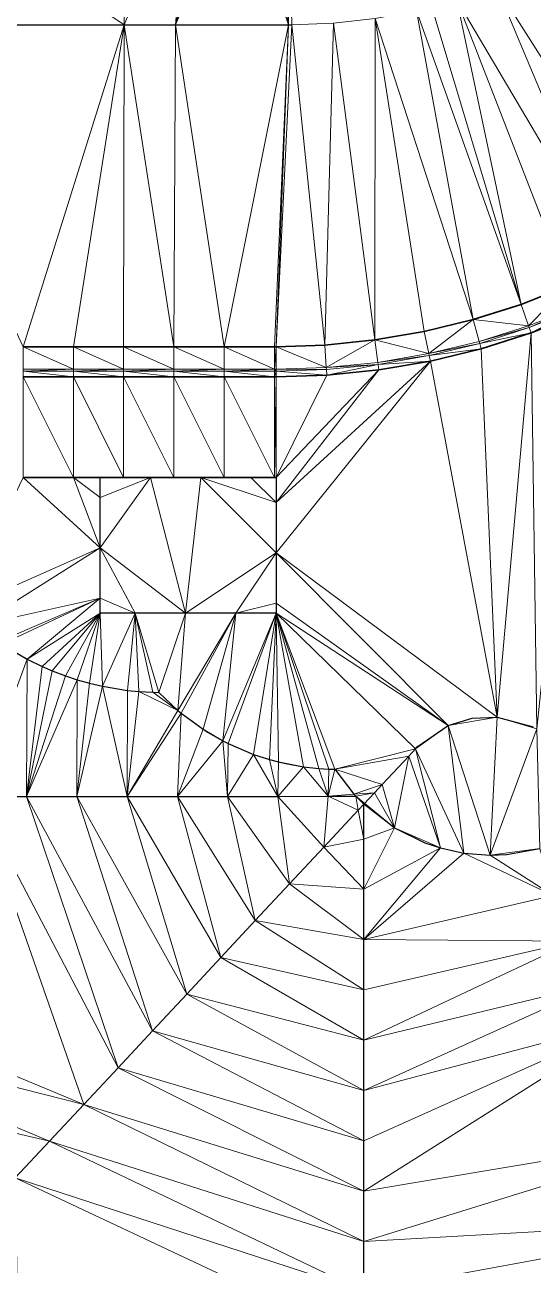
# Model space of a CAD drawing. Header units: metres. Extents: x 246428 to 246884, y 7418966 to 7419490.
# Drawn here: x 246748.03 to 246758.14, y 7419355.54 to 7419380.21 of the extents above; entities that cross this region are included whole.
import ezdxf

# ---------------------------------------------------------------- set-up
doc = ezdxf.new("R2010")
doc.units = ezdxf.units.M
doc.linetypes.add('blank name', pattern=[0])
doc.linetypes.add('HIDDEN', pattern=[9.525, 6.35, -3.175])
doc.layers.add('_12D_UNMAPPED', color=7, linetype='Continuous')
doc.layers.add('GRADELINES', color=250, linetype='HIDDEN', lineweight=25)
doc.layers.add('MISC_PATHS', color=7, linetype='Continuous', lineweight=35)
for name, color, linetype, lineweight, true_color in [('KERB_BACK', 7, 'Continuous', 35, 0x5fd2ff), ('KERB_LINE', 7, 'Continuous', 18, 0xb9b9b9), ('KERB_LIP', 7, 'Continuous', 35, 0x5fd2ff), ('KERB_TOP', 7, 'Continuous', 18, 0xb9b9b9)]:
    doc.layers.add(name, color=color, linetype=linetype, lineweight=lineweight, true_color=true_color)

msp = doc.modelspace()

# ---------------------------------------------------------------- linework, layer by layer
at = {"layer": '_12D_UNMAPPED', "color": 3, "linetype": 'blank name', "lineweight": 0}
for points in [[(246750.008, 7419380.205, 35.771), (246745.008, 7419383.555, 35.715), (246750.008, 7419383.555, 35.805)], [(246750.008, 7419380.205, 35.771), (246745.008, 7419380.205, 35.681), (246745.008, 7419383.555, 35.715)], [(246751.292, 7419383.308, 35.826), (246750.008, 7419380.205, 35.771), (246750.008, 7419383.555, 35.805)], [(246751.029, 7419380.205, 35.79), (246750.008, 7419380.205, 35.771), (246751.292, 7419383.308, 35.826)], [(246751.03, 7419380.205, 35.79), (246751.029, 7419380.205, 35.79), (246751.292, 7419383.308, 35.826)], [(246751.779, 7419383.196, 35.833), (246751.03, 7419380.205, 35.79), (246751.292, 7419383.308, 35.826)], [(246751.852, 7419383.185, 35.834), (246751.03, 7419380.205, 35.79), (246751.779, 7419383.196, 35.833)], [(246752.275, 7419383.138, 35.842), (246751.03, 7419380.205, 35.79), (246751.853, 7419383.185, 35.834)], [(246751.853, 7419383.185, 35.834), (246751.03, 7419380.205, 35.79), (246751.852, 7419383.185, 35.834)], [(246753.279, 7419380.205, 35.83), (246751.03, 7419380.205, 35.79), (246752.275, 7419383.138, 35.842)], [(246752.775, 7419383.109, 35.85), (246753.279, 7419380.205, 35.83), (246752.275, 7419383.138, 35.842)], [(246753.274, 7419383.109, 35.861), (246753.279, 7419380.205, 35.83), (246752.775, 7419383.109, 35.85)], [(246753.341, 7419380.205, 35.831), (246753.279, 7419380.205, 35.83), (246753.274, 7419383.109, 35.861)], [(246757.416, 7419380.964, 35.906), (246758.184, 7419381.288, 35.921), (246760.606, 7419375.933, 35.861)], [(246756.627, 7419380.697, 35.891), (246757.416, 7419380.964, 35.906), (246759.735, 7419375.442, 35.85)], [(246757.416, 7419380.964, 35.906), (246760.606, 7419375.933, 35.861), (246759.735, 7419375.442, 35.85)], [(246757.902, 7419374.645, 35.822), (246756.126, 7419380.558, 35.882), (246756.627, 7419380.697, 35.891)], [(246758.832, 7419375.012, 35.836), (246757.902, 7419374.645, 35.822), (246756.627, 7419380.697, 35.891)], [(246758.832, 7419375.012, 35.836), (246756.627, 7419380.697, 35.891), (246759.735, 7419375.442, 35.85)], [(246755.821, 7419380.486, 35.876), (246756.949, 7419374.343, 35.812), (246755.002, 7419380.333, 35.861)], [(246757.902, 7419374.645, 35.822), (246755.821, 7419380.486, 35.876), (246756.126, 7419380.558, 35.882)], [(246755.821, 7419380.486, 35.876), (246757.902, 7419374.645, 35.822), (246756.949, 7419374.343, 35.812)], [(246757.902, 7419374.645, 35.822), (246756.126, 7419380.558, 35.882), (246756.126, 7419380.558, 35.882)], [(246747.998, 7419373.805, 35.671), (246745.008, 7419380.205, 35.681), (246750.008, 7419380.205, 35.771)], [(246748.998, 7419373.805, 35.689), (246747.998, 7419373.805, 35.671), (246750.008, 7419380.205, 35.771)], [(246749.998, 7419373.805, 35.707), (246748.998, 7419373.805, 35.689), (246750.008, 7419380.205, 35.771)], [(246750.998, 7419373.805, 35.725), (246749.998, 7419373.805, 35.707), (246750.008, 7419380.205, 35.771)], [(246750.998, 7419373.805, 35.725), (246750.008, 7419380.205, 35.771), (246751.029, 7419380.205, 35.79)], [(246750.998, 7419373.805, 35.725), (246751.029, 7419380.205, 35.79), (246751.03, 7419380.205, 35.79)], [(246751.998, 7419373.805, 35.743), (246750.998, 7419373.805, 35.725), (246751.03, 7419380.205, 35.79)], [(246751.998, 7419373.805, 35.743), (246751.03, 7419380.205, 35.79), (246753.279, 7419380.205, 35.83)], [(246752.998, 7419373.805, 35.761), (246751.998, 7419373.805, 35.743), (246753.279, 7419380.205, 35.83)], [(246753.029, 7419373.805, 35.762), (246752.998, 7419373.805, 35.761), (246753.279, 7419380.205, 35.83)], [(246753.03, 7419373.805, 35.762), (246753.029, 7419373.805, 35.762), (246753.279, 7419380.205, 35.83)], [(246753.03, 7419373.805, 35.762), (246753.03, 7419373.805, 35.762), (246753.279, 7419380.205, 35.83)], [(246753.03, 7419373.805, 35.762), (246753.279, 7419380.205, 35.83), (246753.341, 7419380.205, 35.831)], [(246753.997, 7419373.837, 35.776), (246753.03, 7419373.805, 35.762), (246753.341, 7419380.205, 35.831)], [(246753.997, 7419373.837, 35.776), (246753.341, 7419380.205, 35.831), (246754.174, 7419380.24, 35.846)], [(246754.992, 7419373.938, 35.787), (246753.997, 7419373.837, 35.776), (246754.174, 7419380.24, 35.846)], [(246754.992, 7419373.938, 35.787), (246754.174, 7419380.24, 35.846), (246755.002, 7419380.333, 35.861)], [(246755.978, 7419374.107, 35.799), (246754.992, 7419373.938, 35.787), (246755.002, 7419380.333, 35.861)], [(246756.949, 7419374.343, 35.812), (246755.978, 7419374.107, 35.799), (246755.002, 7419380.333, 35.861)], [(246757.902, 7419374.645, 35.822), (246758.832, 7419375.012, 35.836), (246758.053, 7419374.221, 35.797)], [(246758.832, 7419375.012, 35.836), (246759.012, 7419374.599, 35.811), (246758.053, 7419374.221, 35.797)], [(246756.949, 7419374.343, 35.812), (246757.902, 7419374.645, 35.822), (246758.053, 7419374.221, 35.797)], [(246758.053, 7419374.221, 35.797), (246759.012, 7419374.599, 35.811), (246758.066, 7419374.183, 35.947)], [(246759.012, 7419374.599, 35.811), (246759.028, 7419374.563, 35.961), (246758.066, 7419374.183, 35.947)], [(246758.066, 7419374.183, 35.947), (246759.028, 7419374.563, 35.961), (246758.103, 7419374.08, 35.947)], [(246759.028, 7419374.563, 35.961), (246759.071, 7419374.462, 35.961), (246758.103, 7419374.08, 35.947)], [(246758.103, 7419374.08, 35.947), (246759.071, 7419374.462, 35.961), (246758.216, 7419366.207, 35.365)], [(246755.978, 7419374.107, 35.799), (246756.949, 7419374.343, 35.812), (246756.069, 7419373.666, 35.774)], [(246756.949, 7419374.343, 35.812), (246757.07, 7419373.91, 35.787), (246756.069, 7419373.666, 35.774)], [(246756.949, 7419374.343, 35.812), (246758.053, 7419374.221, 35.797), (246757.07, 7419373.91, 35.787)], [(246757.07, 7419373.91, 35.787), (246758.053, 7419374.221, 35.797), (246758.066, 7419374.183, 35.947)], [(246754.992, 7419373.938, 35.787), (246755.978, 7419374.107, 35.799), (246756.069, 7419373.666, 35.774)], [(246757.07, 7419373.91, 35.787), (246758.066, 7419374.183, 35.947), (246757.081, 7419373.871, 35.937)], [(246757.081, 7419373.871, 35.937), (246758.066, 7419374.183, 35.947), (246758.103, 7419374.08, 35.947)], [(246757.081, 7419373.871, 35.937), (246758.103, 7419374.08, 35.947), (246757.111, 7419373.765, 35.937)], [(246757.111, 7419373.765, 35.937), (246758.103, 7419374.08, 35.947), (246757.425, 7419366.44, 35.365)], [(246757.425, 7419366.44, 35.365), (246758.103, 7419374.08, 35.947), (246758.216, 7419366.207, 35.365)], [(246747.998, 7419373.805, 35.671), (246748.998, 7419373.355, 35.664), (246747.998, 7419373.355, 35.646)], [(246747.998, 7419373.805, 35.671), (246748.998, 7419373.805, 35.689), (246748.998, 7419373.355, 35.664)], [(246748.998, 7419373.805, 35.689), (246749.998, 7419373.805, 35.707), (246749.998, 7419373.355, 35.682)], [(246748.998, 7419373.805, 35.689), (246749.998, 7419373.355, 35.682), (246748.998, 7419373.355, 35.664)], [(246749.998, 7419373.805, 35.707), (246750.998, 7419373.805, 35.725), (246750.998, 7419373.355, 35.7)], [(246749.998, 7419373.805, 35.707), (246750.998, 7419373.355, 35.7), (246749.998, 7419373.355, 35.682)], [(246750.998, 7419373.805, 35.725), (246751.998, 7419373.805, 35.743), (246751.998, 7419373.355, 35.718)], [(246750.998, 7419373.805, 35.725), (246751.998, 7419373.355, 35.718), (246750.998, 7419373.355, 35.7)], [(246751.998, 7419373.805, 35.743), (246752.998, 7419373.805, 35.761), (246752.998, 7419373.355, 35.736)], [(246751.998, 7419373.805, 35.743), (246752.998, 7419373.355, 35.736), (246751.998, 7419373.355, 35.718)], [(246752.998, 7419373.805, 35.761), (246753.029, 7419373.805, 35.762), (246753.029, 7419373.355, 35.737)], [(246752.998, 7419373.805, 35.761), (246753.029, 7419373.355, 35.737), (246752.998, 7419373.355, 35.736)], [(246753.029, 7419373.805, 35.762), (246753.03, 7419373.805, 35.762), (246753.029, 7419373.355, 35.737)], [(246753.03, 7419373.805, 35.762), (246753.03, 7419373.355, 35.737), (246753.029, 7419373.355, 35.737)], [(246753.03, 7419373.805, 35.762), (246753.997, 7419373.837, 35.776), (246754.027, 7419373.388, 35.751)], [(246753.03, 7419373.805, 35.762), (246754.027, 7419373.388, 35.751), (246753.03, 7419373.355, 35.737)], [(246753.03, 7419373.805, 35.762), (246753.03, 7419373.355, 35.737), (246753.03, 7419373.355, 35.737)], [(246753.03, 7419373.805, 35.762), (246753.03, 7419373.805, 35.762), (246753.03, 7419373.355, 35.737)], [(246753.997, 7419373.837, 35.776), (246754.992, 7419373.938, 35.787), (246754.027, 7419373.388, 35.751)], [(246754.992, 7419373.938, 35.787), (246755.053, 7419373.492, 35.762), (246754.027, 7419373.388, 35.751)], [(246755.053, 7419373.492, 35.762), (246754.992, 7419373.938, 35.787), (246756.069, 7419373.666, 35.774)], [(246756.069, 7419373.666, 35.774), (246757.07, 7419373.91, 35.787), (246757.081, 7419373.871, 35.937)], [(246756.069, 7419373.666, 35.774), (246757.081, 7419373.871, 35.937), (246756.077, 7419373.627, 35.924)], [(246756.077, 7419373.627, 35.924), (246757.081, 7419373.871, 35.937), (246757.111, 7419373.765, 35.937)], [(246756.077, 7419373.627, 35.924), (246757.111, 7419373.765, 35.937), (246756.099, 7419373.519, 35.924)], [(246756.099, 7419373.519, 35.924), (246757.111, 7419373.765, 35.937), (246757.425, 7419366.44, 35.365)], [(246753.03, 7419370.704, 35.907), (246755.073, 7419373.343, 35.912), (246756.099, 7419373.519, 35.924)], [(246753.03, 7419369.704, 35.907), (246753.03, 7419370.704, 35.907), (246756.099, 7419373.519, 35.924)], [(246753.03, 7419369.704, 35.907), (246756.099, 7419373.519, 35.924), (246757.425, 7419366.44, 35.365)], [(246754.027, 7419373.388, 35.751), (246755.053, 7419373.492, 35.762), (246755.058, 7419373.452, 35.912)], [(246755.053, 7419373.492, 35.762), (246756.069, 7419373.666, 35.774), (246756.077, 7419373.627, 35.924)], [(246755.058, 7419373.452, 35.912), (246755.053, 7419373.492, 35.762), (246756.077, 7419373.627, 35.924)], [(246755.058, 7419373.452, 35.912), (246756.077, 7419373.627, 35.924), (246756.099, 7419373.519, 35.924)], [(246755.073, 7419373.343, 35.912), (246755.058, 7419373.452, 35.912), (246756.099, 7419373.519, 35.924)], [(246747.998, 7419373.355, 35.646), (246748.998, 7419373.355, 35.664), (246747.998, 7419373.315, 35.796)], [(246748.998, 7419373.355, 35.664), (246748.998, 7419373.315, 35.814), (246747.998, 7419373.315, 35.796)], [(246747.998, 7419373.315, 35.796), (246748.998, 7419373.205, 35.814), (246747.998, 7419373.205, 35.796)], [(246747.998, 7419373.315, 35.796), (246748.998, 7419373.315, 35.814), (246748.998, 7419373.205, 35.814)], [(246748.998, 7419373.355, 35.664), (246749.998, 7419373.355, 35.682), (246748.998, 7419373.315, 35.814)], [(246749.998, 7419373.355, 35.682), (246749.998, 7419373.315, 35.832), (246748.998, 7419373.315, 35.814)], [(246748.998, 7419373.315, 35.814), (246749.998, 7419373.315, 35.832), (246749.998, 7419373.205, 35.832)], [(246748.998, 7419373.315, 35.814), (246749.998, 7419373.205, 35.832), (246748.998, 7419373.205, 35.814)], [(246749.998, 7419373.355, 35.682), (246750.998, 7419373.355, 35.7), (246749.998, 7419373.315, 35.832)], [(246750.998, 7419373.355, 35.7), (246750.998, 7419373.315, 35.85), (246749.998, 7419373.315, 35.832)], [(246749.998, 7419373.315, 35.832), (246750.998, 7419373.315, 35.85), (246750.998, 7419373.205, 35.85)], [(246749.998, 7419373.315, 35.832), (246750.998, 7419373.205, 35.85), (246749.998, 7419373.205, 35.832)], [(246750.998, 7419373.355, 35.7), (246751.998, 7419373.355, 35.718), (246750.998, 7419373.315, 35.85)], [(246751.998, 7419373.355, 35.718), (246751.998, 7419373.315, 35.868), (246750.998, 7419373.315, 35.85)], [(246750.998, 7419373.315, 35.85), (246751.998, 7419373.315, 35.868), (246751.998, 7419373.205, 35.868)], [(246750.998, 7419373.315, 35.85), (246751.998, 7419373.205, 35.868), (246750.998, 7419373.205, 35.85)], [(246751.998, 7419373.355, 35.718), (246752.998, 7419373.355, 35.736), (246751.998, 7419373.315, 35.868)], [(246752.998, 7419373.355, 35.736), (246752.998, 7419373.315, 35.886), (246751.998, 7419373.315, 35.868)], [(246751.998, 7419373.315, 35.868), (246752.998, 7419373.315, 35.886), (246752.998, 7419373.205, 35.886)], [(246751.998, 7419373.315, 35.868), (246752.998, 7419373.205, 35.886), (246751.998, 7419373.205, 35.868)], [(246752.998, 7419373.355, 35.736), (246753.029, 7419373.355, 35.737), (246753.029, 7419373.315, 35.887)], [(246752.998, 7419373.355, 35.736), (246753.029, 7419373.315, 35.887), (246752.998, 7419373.315, 35.886)], [(246752.998, 7419373.315, 35.886), (246753.029, 7419373.315, 35.887), (246753.029, 7419373.205, 35.887)], [(246752.998, 7419373.315, 35.886), (246753.029, 7419373.205, 35.887), (246752.998, 7419373.205, 35.886)], [(246753.029, 7419373.355, 35.737), (246753.03, 7419373.355, 35.737), (246753.029, 7419373.315, 35.887)], [(246753.03, 7419373.355, 35.737), (246753.03, 7419373.315, 35.887), (246753.029, 7419373.315, 35.887)], [(246753.029, 7419373.315, 35.887), (246753.03, 7419373.315, 35.887), (246753.029, 7419373.205, 35.887)], [(246753.03, 7419373.315, 35.887), (246753.03, 7419373.205, 35.887), (246753.029, 7419373.205, 35.887)], [(246753.03, 7419373.355, 35.737), (246754.027, 7419373.388, 35.751), (246754.03, 7419373.348, 35.901)], [(246753.03, 7419373.355, 35.737), (246753.03, 7419373.315, 35.887), (246753.03, 7419373.315, 35.887)], [(246753.03, 7419373.355, 35.737), (246753.03, 7419373.355, 35.737), (246753.03, 7419373.315, 35.887)], [(246753.03, 7419373.355, 35.737), (246754.03, 7419373.348, 35.901), (246753.03, 7419373.315, 35.887)], [(246753.03, 7419373.315, 35.887), (246754.03, 7419373.348, 35.901), (246754.037, 7419373.239, 35.901)], [(246754.037, 7419373.239, 35.901), (246755.073, 7419373.343, 35.912), (246753.03, 7419371.205, 35.907)], [(246753.03, 7419371.205, 35.907), (246755.073, 7419373.343, 35.912), (246753.03, 7419370.704, 35.907)], [(246753.03, 7419373.315, 35.887), (246753.03, 7419373.205, 35.887), (246753.03, 7419373.205, 35.887)], [(246753.03, 7419373.315, 35.887), (246753.03, 7419373.315, 35.887), (246753.03, 7419373.205, 35.887)], [(246753.03, 7419373.315, 35.887), (246754.037, 7419373.239, 35.901), (246753.03, 7419373.205, 35.887)], [(246753.03, 7419373.205, 35.887), (246754.037, 7419373.239, 35.901), (246753.03, 7419371.205, 35.907)], [(246754.027, 7419373.388, 35.751), (246755.058, 7419373.452, 35.912), (246754.03, 7419373.348, 35.901)], [(246754.03, 7419373.348, 35.901), (246755.058, 7419373.452, 35.912), (246754.037, 7419373.239, 35.901)], [(246755.058, 7419373.452, 35.912), (246755.073, 7419373.343, 35.912), (246754.037, 7419373.239, 35.901)], [(246747.998, 7419373.205, 35.796), (246748.998, 7419373.205, 35.814), (246748.998, 7419371.205, 35.834)], [(246747.998, 7419373.205, 35.796), (246748.998, 7419371.205, 35.834), (246747.998, 7419371.205, 35.816)], [(246748.998, 7419371.205, 35.834), (246748.998, 7419373.205, 35.814), (246749.998, 7419371.205, 35.852)], [(246748.998, 7419373.205, 35.814), (246749.998, 7419373.205, 35.832), (246749.998, 7419371.205, 35.852)], [(246749.998, 7419373.205, 35.832), (246750.998, 7419373.205, 35.85), (246750.998, 7419371.205, 35.87)], [(246749.998, 7419371.205, 35.852), (246749.998, 7419373.205, 35.832), (246750.998, 7419371.205, 35.87)], [(246750.998, 7419373.205, 35.85), (246751.998, 7419373.205, 35.868), (246751.998, 7419371.205, 35.888)], [(246750.998, 7419371.205, 35.87), (246750.998, 7419373.205, 35.85), (246751.998, 7419371.205, 35.888)], [(246751.998, 7419373.205, 35.868), (246752.998, 7419373.205, 35.886), (246752.998, 7419371.205, 35.906)], [(246751.998, 7419371.205, 35.888), (246751.998, 7419373.205, 35.868), (246752.998, 7419371.205, 35.906)], [(246752.998, 7419373.205, 35.886), (246753.029, 7419373.205, 35.887), (246753.029, 7419371.205, 35.907)], [(246752.998, 7419373.205, 35.886), (246753.029, 7419371.205, 35.907), (246752.998, 7419371.205, 35.906)], [(246753.029, 7419373.205, 35.887), (246753.03, 7419373.205, 35.887), (246753.029, 7419371.205, 35.907)], [(246753.03, 7419373.205, 35.887), (246753.03, 7419371.205, 35.907), (246753.029, 7419371.205, 35.907)], [(246753.03, 7419373.205, 35.887), (246753.03, 7419373.205, 35.887), (246753.03, 7419371.205, 35.907)], [(246746.732, 7419368.568, 35.601), (246747.998, 7419371.205, 35.816), (246749.53, 7419369.804, 35.844)], [(246747.998, 7419371.205, 35.816), (246748.998, 7419371.205, 35.834), (246749.53, 7419369.804, 35.844)], [(246748.998, 7419371.205, 35.834), (246749.998, 7419371.205, 35.852), (246749.53, 7419371.204, 35.844)], [(246749.53, 7419369.804, 35.844), (246748.998, 7419371.205, 35.834), (246749.53, 7419370.804, 35.844)], [(246748.998, 7419371.205, 35.834), (246749.53, 7419371.204, 35.844), (246749.53, 7419370.804, 35.844)], [(246749.53, 7419371.204, 35.844), (246749.998, 7419371.205, 35.852), (246750.53, 7419371.204, 35.862)], [(246750.53, 7419371.204, 35.862), (246749.53, 7419369.804, 35.844), (246749.53, 7419370.804, 35.844)], [(246750.53, 7419371.204, 35.862), (246751.23, 7419368.504, 35.874), (246749.53, 7419369.804, 35.844)], [(246749.53, 7419371.204, 35.844), (246750.53, 7419371.204, 35.862), (246749.53, 7419370.804, 35.844)], [(246749.998, 7419371.205, 35.852), (246750.998, 7419371.205, 35.87), (246750.53, 7419371.204, 35.862)], [(246750.53, 7419371.204, 35.862), (246750.998, 7419371.205, 35.87), (246751.53, 7419371.204, 35.88)], [(246750.53, 7419371.204, 35.862), (246751.53, 7419371.204, 35.88), (246751.23, 7419368.504, 35.874)], [(246750.998, 7419371.205, 35.87), (246751.998, 7419371.205, 35.888), (246751.53, 7419371.204, 35.88)], [(246751.53, 7419371.204, 35.88), (246753.03, 7419369.704, 35.907), (246751.23, 7419368.504, 35.874)], [(246751.53, 7419371.204, 35.88), (246751.998, 7419371.205, 35.888), (246752.53, 7419371.204, 35.898)], [(246751.53, 7419371.204, 35.88), (246753.03, 7419370.704, 35.907), (246753.03, 7419369.704, 35.907)], [(246751.53, 7419371.204, 35.88), (246752.53, 7419371.204, 35.898), (246753.03, 7419370.704, 35.907)], [(246751.998, 7419371.205, 35.888), (246752.998, 7419371.205, 35.906), (246752.53, 7419371.204, 35.898)], [(246752.53, 7419371.204, 35.898), (246752.998, 7419371.205, 35.906), (246753.03, 7419371.204, 35.907)], [(246752.53, 7419371.204, 35.898), (246753.03, 7419371.204, 35.907), (246753.03, 7419370.704, 35.907)], [(246752.998, 7419371.205, 35.906), (246753.029, 7419371.205, 35.907), (246753.03, 7419371.204, 35.907)], [(246753.029, 7419371.205, 35.907), (246753.03, 7419371.205, 35.907), (246753.03, 7419371.204, 35.907)], [(246753.03, 7419371.204, 35.907), (246753.03, 7419371.205, 35.907), (246753.03, 7419370.704, 35.907)], [(246747.075, 7419368.259, 35.589), (246746.732, 7419368.568, 35.601), (246749.53, 7419369.804, 35.844)], [(246749.53, 7419368.804, 35.844), (246747.075, 7419368.259, 35.589), (246749.53, 7419369.804, 35.844)], [(246751.23, 7419368.504, 35.874), (246750.23, 7419368.504, 35.856), (246749.53, 7419369.804, 35.844)], [(246750.23, 7419368.504, 35.856), (246749.53, 7419368.804, 35.844), (246749.53, 7419369.804, 35.844)], [(246753.03, 7419369.704, 35.907), (246752.23, 7419368.504, 35.892), (246751.23, 7419368.504, 35.874)], [(246753.03, 7419369.704, 35.907), (246753.03, 7419368.704, 35.907), (246752.23, 7419368.504, 35.892)], [(246753.03, 7419368.704, 35.907), (246753.03, 7419369.704, 35.907), (246756.45, 7419366.271, 35.365)], [(246756.45, 7419366.271, 35.365), (246753.03, 7419369.704, 35.907), (246757.425, 7419366.44, 35.365)], [(246747.505, 7419367.935, 35.574), (246747.075, 7419368.259, 35.589), (246749.53, 7419368.804, 35.844)], [(246747.575, 7419367.888, 35.572), (246747.505, 7419367.935, 35.574), (246749.53, 7419368.804, 35.844)], [(246748.076, 7419367.591, 35.556), (246747.575, 7419367.888, 35.572), (246749.53, 7419368.804, 35.844)], [(246749.53, 7419368.504, 35.844), (246748.076, 7419367.591, 35.556), (246749.53, 7419368.804, 35.844)], [(246750.23, 7419368.504, 35.856), (246749.53, 7419368.504, 35.844), (246749.53, 7419368.804, 35.844)], [(246753.03, 7419368.704, 35.907), (246753.03, 7419368.504, 35.907), (246752.23, 7419368.504, 35.892)], [(246753.03, 7419368.504, 35.907), (246753.03, 7419368.704, 35.907), (246756.45, 7419366.271, 35.365)], [(246748.375, 7419367.445, 35.547), (246748.076, 7419367.591, 35.556), (246749.53, 7419368.504, 35.844)], [(246748.576, 7419367.358, 35.541), (246748.375, 7419367.445, 35.547), (246749.53, 7419368.504, 35.844)], [(246748.839, 7419367.258, 35.534), (246748.576, 7419367.358, 35.541), (246749.53, 7419368.504, 35.844)], [(246749.076, 7419367.18, 35.528), (246748.839, 7419367.258, 35.534), (246749.53, 7419368.504, 35.844)], [(246749.317, 7419367.112, 35.522), (246749.076, 7419367.18, 35.528), (246749.53, 7419368.504, 35.844)], [(246749.576, 7419367.052, 35.515), (246749.317, 7419367.112, 35.522), (246749.53, 7419368.504, 35.844)], [(246750.23, 7419368.504, 35.856), (246749.576, 7419367.052, 35.515), (246749.53, 7419368.504, 35.844)], [(246750.076, 7419366.969, 35.504), (246749.576, 7419367.052, 35.515), (246750.23, 7419368.504, 35.856)], [(246750.302, 7419366.947, 35.499), (246750.076, 7419366.969, 35.504), (246750.23, 7419368.504, 35.856)], [(246751.23, 7419368.504, 35.874), (246750.696, 7419366.929, 35.49), (246750.23, 7419368.504, 35.856)], [(246750.696, 7419366.929, 35.49), (246750.576, 7419366.932, 35.493), (246750.23, 7419368.504, 35.856)], [(246750.576, 7419366.932, 35.493), (246750.302, 7419366.947, 35.499), (246750.23, 7419368.504, 35.856)], [(246751.077, 7419366.569, 35.476), (246750.696, 7419366.929, 35.49), (246751.23, 7419368.504, 35.874)], [(246752.23, 7419368.504, 35.892), (246751.077, 7419366.569, 35.476), (246751.23, 7419368.504, 35.874)], [(246751.139, 7419366.517, 35.474), (246751.077, 7419366.569, 35.476), (246752.23, 7419368.504, 35.892)], [(246751.577, 7419366.197, 35.459), (246751.139, 7419366.517, 35.474), (246752.23, 7419368.504, 35.892)], [(246751.971, 7419365.966, 35.446), (246751.577, 7419366.197, 35.459), (246752.23, 7419368.504, 35.892)], [(246753.03, 7419368.504, 35.907), (246751.971, 7419365.966, 35.446), (246752.23, 7419368.504, 35.892)], [(246752.078, 7419365.912, 35.443), (246751.971, 7419365.966, 35.446), (246753.03, 7419368.504, 35.907)], [(246752.578, 7419365.698, 35.429), (246752.078, 7419365.912, 35.443), (246753.03, 7419368.504, 35.907)], [(246752.898, 7419365.594, 35.42), (246752.578, 7419365.698, 35.429), (246753.03, 7419368.504, 35.907)], [(246753.078, 7419365.546, 35.416), (246752.898, 7419365.594, 35.42), (246753.03, 7419368.504, 35.907)], [(246754.078, 7419365.406, 35.393), (246753.88, 7419365.417, 35.398), (246753.03, 7419368.504, 35.907)], [(246754.201, 7419365.403, 35.39), (246754.078, 7419365.406, 35.393), (246753.03, 7419368.504, 35.907)], [(246753.88, 7419365.417, 35.398), (246753.578, 7419365.45, 35.404), (246753.03, 7419368.504, 35.907)], [(246753.578, 7419365.45, 35.404), (246753.078, 7419365.546, 35.416), (246753.03, 7419368.504, 35.907)], [(246755.805, 7419365.81, 35.365), (246753.03, 7419368.504, 35.907), (246756.45, 7419366.271, 35.365)], [(246754.201, 7419365.403, 35.39), (246753.03, 7419368.504, 35.907), (246755.805, 7419365.81, 35.365)], [(246747.066, 7419364.856, 35.521), (246747.575, 7419367.888, 35.572), (246748.076, 7419367.591, 35.556)], [(246748.066, 7419364.858, 35.501), (246747.066, 7419364.856, 35.521), (246748.076, 7419367.591, 35.556)], [(246748.066, 7419364.858, 35.501), (246748.076, 7419367.591, 35.556), (246748.375, 7419367.445, 35.547)], [(246748.066, 7419364.858, 35.501), (246748.375, 7419367.445, 35.547), (246748.576, 7419367.358, 35.541)], [(246748.066, 7419364.858, 35.501), (246748.576, 7419367.358, 35.541), (246748.839, 7419367.258, 35.534)], [(246748.066, 7419364.858, 35.501), (246748.839, 7419367.258, 35.534), (246749.076, 7419367.18, 35.528)], [(246749.066, 7419364.859, 35.482), (246748.066, 7419364.858, 35.501), (246749.076, 7419367.18, 35.528)], [(246749.066, 7419364.859, 35.482), (246749.076, 7419367.18, 35.528), (246749.317, 7419367.112, 35.522)], [(246749.066, 7419364.859, 35.482), (246749.317, 7419367.112, 35.522), (246749.576, 7419367.052, 35.515)], [(246750.066, 7419364.86, 35.462), (246749.066, 7419364.859, 35.482), (246749.576, 7419367.052, 35.515)], [(246750.066, 7419364.86, 35.462), (246749.576, 7419367.052, 35.515), (246750.076, 7419366.969, 35.504)], [(246750.066, 7419364.86, 35.462), (246750.076, 7419366.969, 35.504), (246750.302, 7419366.947, 35.499)], [(246750.066, 7419364.86, 35.462), (246750.302, 7419366.947, 35.499), (246751.077, 7419366.569, 35.476)], [(246750.302, 7419366.947, 35.499), (246750.576, 7419366.932, 35.493), (246751.077, 7419366.569, 35.476)], [(246750.576, 7419366.932, 35.493), (246750.696, 7419366.929, 35.49), (246751.077, 7419366.569, 35.476)], [(246750.066, 7419364.86, 35.462), (246751.077, 7419366.569, 35.476), (246751.139, 7419366.517, 35.474)], [(246751.066, 7419364.861, 35.442), (246750.066, 7419364.86, 35.462), (246751.139, 7419366.517, 35.474)], [(246751.066, 7419364.861, 35.442), (246751.139, 7419366.517, 35.474), (246751.577, 7419366.197, 35.459)], [(246756.45, 7419366.271, 35.365), (246757.425, 7419366.44, 35.365), (246757.288, 7419363.695, 35.402)], [(246757.425, 7419366.44, 35.365), (246758.216, 7419366.207, 35.365), (246757.288, 7419363.695, 35.402)], [(246751.066, 7419364.861, 35.442), (246751.577, 7419366.197, 35.459), (246751.971, 7419365.966, 35.446)], [(246755.805, 7419365.81, 35.365), (246756.45, 7419366.271, 35.365), (246756.767, 7419363.735, 35.396)], [(246756.767, 7419363.735, 35.396), (246756.45, 7419366.271, 35.365), (246757.288, 7419363.695, 35.402)], [(246757.288, 7419363.695, 35.402), (246758.216, 7419366.207, 35.365), (246758.277, 7419363.824, 35.413)], [(246752.066, 7419364.862, 35.422), (246751.066, 7419364.861, 35.442), (246751.971, 7419365.966, 35.446)], [(246752.066, 7419364.862, 35.422), (246751.971, 7419365.966, 35.446), (246752.078, 7419365.912, 35.443)], [(246752.066, 7419364.862, 35.422), (246752.078, 7419365.912, 35.443), (246752.578, 7419365.698, 35.429)], [(246753.066, 7419364.863, 35.402), (246752.066, 7419364.862, 35.422), (246752.578, 7419365.698, 35.429)], [(246753.066, 7419364.863, 35.402), (246752.578, 7419365.698, 35.429), (246752.898, 7419365.594, 35.42)], [(246753.066, 7419364.863, 35.402), (246752.898, 7419365.594, 35.42), (246753.078, 7419365.546, 35.416)], [(246755.667, 7419365.662, 35.365), (246754.201, 7419365.403, 35.39), (246755.805, 7419365.81, 35.365)], [(246755.141, 7419365.098, 35.365), (246754.201, 7419365.403, 35.39), (246755.667, 7419365.662, 35.365)], [(246755.388, 7419364.236, 35.382), (246755.141, 7419365.098, 35.365), (246755.667, 7419365.662, 35.365)], [(246755.388, 7419364.236, 35.382), (246755.667, 7419365.662, 35.365), (246756.301, 7419363.836, 35.391)], [(246755.667, 7419365.662, 35.365), (246755.805, 7419365.81, 35.365), (246756.301, 7419363.836, 35.391)], [(246756.301, 7419363.836, 35.391), (246755.805, 7419365.81, 35.365), (246756.767, 7419363.735, 35.396)], [(246753.066, 7419364.863, 35.402), (246753.078, 7419365.546, 35.416), (246753.578, 7419365.45, 35.404)], [(246754.066, 7419364.864, 35.383), (246753.066, 7419364.863, 35.402), (246753.578, 7419365.45, 35.404)], [(246754.066, 7419364.864, 35.383), (246753.578, 7419365.45, 35.404), (246753.88, 7419365.417, 35.398)], [(246754.066, 7419364.864, 35.383), (246753.88, 7419365.417, 35.398), (246754.078, 7419365.406, 35.393)], [(246754.066, 7419364.864, 35.383), (246754.078, 7419365.406, 35.393), (246754.201, 7419365.403, 35.39)], [(246754.066, 7419364.864, 35.383), (246754.201, 7419365.403, 35.39), (246754.579, 7419364.907, 35.373)], [(246754.201, 7419365.403, 35.39), (246755.141, 7419365.098, 35.365), (246754.579, 7419364.907, 35.373)], [(246755.141, 7419365.098, 35.365), (246754.985, 7419364.931, 35.37), (246754.579, 7419364.907, 35.373)], [(246754.985, 7419364.931, 35.37), (246755.141, 7419365.098, 35.365), (246755.388, 7419364.236, 35.382)], [(246749.206, 7419358.736, 35.484), (246743.066, 7419361.293, 35.6), (246747.066, 7419364.856, 35.521)], [(246747.066, 7419364.856, 35.521), (246748.066, 7419364.858, 35.501), (246749.888, 7419359.467, 35.471)], [(246749.206, 7419358.736, 35.484), (246747.066, 7419364.856, 35.521), (246749.888, 7419359.467, 35.471)], [(246748.066, 7419364.858, 35.501), (246749.066, 7419364.859, 35.482), (246750.57, 7419360.198, 35.458)], [(246749.888, 7419359.467, 35.471), (246748.066, 7419364.858, 35.501), (246750.57, 7419360.198, 35.458)], [(246749.066, 7419364.859, 35.482), (246750.066, 7419364.86, 35.462), (246751.252, 7419360.93, 35.444)], [(246750.57, 7419360.198, 35.458), (246749.066, 7419364.859, 35.482), (246751.252, 7419360.93, 35.444)], [(246750.066, 7419364.86, 35.462), (246751.066, 7419364.861, 35.442), (246751.934, 7419361.661, 35.431)], [(246751.252, 7419360.93, 35.444), (246750.066, 7419364.86, 35.462), (246751.934, 7419361.661, 35.431)], [(246751.066, 7419364.861, 35.442), (246752.066, 7419364.862, 35.422), (246752.616, 7419362.392, 35.418)], [(246751.934, 7419361.661, 35.431), (246751.066, 7419364.861, 35.442), (246752.616, 7419362.392, 35.418)], [(246752.066, 7419364.862, 35.422), (246753.066, 7419364.863, 35.402), (246753.298, 7419363.123, 35.405)], [(246752.616, 7419362.392, 35.418), (246752.066, 7419364.862, 35.422), (246753.298, 7419363.123, 35.405)], [(246753.066, 7419364.863, 35.402), (246754.066, 7419364.864, 35.383), (246753.981, 7419363.855, 35.391)], [(246753.298, 7419363.123, 35.405), (246753.066, 7419364.863, 35.402), (246753.981, 7419363.855, 35.391)], [(246753.981, 7419363.855, 35.391), (246754.066, 7419364.864, 35.383), (246754.663, 7419364.586, 35.378)], [(246754.616, 7419364.866, 35.372), (246754.066, 7419364.864, 35.383), (246754.579, 7419364.907, 35.373)], [(246754.066, 7419364.864, 35.383), (246754.616, 7419364.866, 35.372), (246754.617, 7419364.865, 35.372)], [(246754.663, 7419364.586, 35.378), (246754.066, 7419364.864, 35.383), (246754.617, 7419364.865, 35.372)], [(246754.579, 7419364.907, 35.373), (246754.985, 7419364.931, 35.37), (246754.616, 7419364.866, 35.372)], [(246754.985, 7419364.931, 35.37), (246754.617, 7419364.865, 35.372), (246754.616, 7419364.866, 35.372)], [(246754.617, 7419364.865, 35.372), (246754.617, 7419364.865, 35.372), (246754.616, 7419364.866, 35.372)], [(246755.388, 7419364.236, 35.382), (246754.617, 7419364.865, 35.372), (246754.985, 7419364.931, 35.37)], [(246754.617, 7419364.865, 35.372), (246754.985, 7419364.931, 35.37), (246754.617, 7419364.865, 35.372)], [(246754.775, 7419364.706, 35.376), (246754.617, 7419364.865, 35.372), (246755.388, 7419364.236, 35.382)], [(246754.775, 7419364.706, 35.376), (246754.663, 7419364.586, 35.378), (246754.617, 7419364.865, 35.372)], [(246754.775, 7419364.014, 35.39), (246754.663, 7419364.586, 35.378), (246754.775, 7419364.706, 35.376)], [(246754.775, 7419364.014, 35.39), (246754.775, 7419364.706, 35.376), (246755.388, 7419364.236, 35.382)], [(246754.775, 7419364.014, 35.39), (246753.981, 7419363.855, 35.391), (246754.663, 7419364.586, 35.378)], [(246754.775, 7419363.014, 35.41), (246754.775, 7419364.014, 35.39), (246755.388, 7419364.236, 35.382)], [(246754.775, 7419363.014, 35.41), (246755.388, 7419364.236, 35.382), (246756.301, 7419363.836, 35.391)], [(246754.775, 7419364.014, 35.39), (246754.775, 7419363.014, 35.41), (246753.981, 7419363.855, 35.391)], [(246754.775, 7419363.014, 35.41), (246753.298, 7419363.123, 35.405), (246753.981, 7419363.855, 35.391)], [(246754.775, 7419362.014, 35.43), (246756.301, 7419363.836, 35.391), (246756.767, 7419363.735, 35.396)], [(246754.775, 7419362.014, 35.43), (246754.775, 7419363.014, 35.41), (246756.301, 7419363.836, 35.391)], [(246754.775, 7419362.014, 35.43), (246756.767, 7419363.735, 35.396), (246758.543, 7419362.893, 35.424)], [(246756.767, 7419363.735, 35.396), (246757.288, 7419363.695, 35.402), (246758.543, 7419362.893, 35.424)], [(246757.288, 7419363.695, 35.402), (246758.277, 7419363.824, 35.413), (246758.543, 7419362.893, 35.424)], [(246754.775, 7419362.014, 35.43), (246752.616, 7419362.392, 35.418), (246753.298, 7419363.123, 35.405)], [(246754.775, 7419363.014, 35.41), (246754.775, 7419362.014, 35.43), (246753.298, 7419363.123, 35.405)], [(246754.775, 7419362.014, 35.43), (246758.543, 7419362.893, 35.424), (246758.955, 7419361.983, 35.435)], [(246754.775, 7419361.014, 35.45), (246751.934, 7419361.661, 35.431), (246752.616, 7419362.392, 35.418)], [(246754.775, 7419362.014, 35.43), (246754.775, 7419361.014, 35.45), (246752.616, 7419362.392, 35.418)], [(246754.775, 7419361.014, 35.45), (246754.775, 7419362.014, 35.43), (246758.955, 7419361.983, 35.435)], [(246754.775, 7419360.014, 35.47), (246754.775, 7419361.014, 35.45), (246758.955, 7419361.983, 35.435)], [(246754.775, 7419360.014, 35.47), (246758.955, 7419361.983, 35.435), (246759.524, 7419361.162, 35.446)], [(246754.775, 7419360.014, 35.47), (246751.252, 7419360.93, 35.444), (246751.934, 7419361.661, 35.431)], [(246754.775, 7419361.014, 35.45), (246754.775, 7419360.014, 35.47), (246751.934, 7419361.661, 35.431)], [(246743.066, 7419361.293, 35.6), (246749.206, 7419358.736, 35.484), (246743.066, 7419360.293, 35.6)], [(246754.775, 7419359.014, 35.49), (246759.524, 7419361.162, 35.446), (246760.231, 7419360.457, 35.457)], [(246754.775, 7419359.014, 35.49), (246754.775, 7419360.014, 35.47), (246759.524, 7419361.162, 35.446)], [(246754.775, 7419359.014, 35.49), (246750.57, 7419360.198, 35.458), (246751.252, 7419360.93, 35.444)], [(246754.775, 7419360.014, 35.47), (246754.775, 7419359.014, 35.49), (246751.252, 7419360.93, 35.444)], [(246754.775, 7419358.014, 35.51), (246754.775, 7419359.014, 35.49), (246760.231, 7419360.457, 35.457)], [(246754.775, 7419357.014, 35.53), (246754.775, 7419358.014, 35.51), (246760.231, 7419360.457, 35.457)], [(246761.819, 7419358.193, 35.49), (246754.775, 7419357.014, 35.53), (246760.231, 7419360.457, 35.457)], [(246749.206, 7419358.736, 35.484), (246748.523, 7419358.005, 35.497), (246743.066, 7419360.293, 35.6)], [(246743.066, 7419360.293, 35.6), (246748.523, 7419358.005, 35.497), (246743.066, 7419359.293, 35.6)], [(246754.775, 7419358.014, 35.51), (246749.888, 7419359.467, 35.471), (246750.57, 7419360.198, 35.458)], [(246754.775, 7419359.014, 35.49), (246754.775, 7419358.014, 35.51), (246750.57, 7419360.198, 35.458)], [(246754.775, 7419357.014, 35.53), (246749.206, 7419358.736, 35.484), (246749.888, 7419359.467, 35.471)], [(246754.775, 7419358.014, 35.51), (246754.775, 7419357.014, 35.53), (246749.888, 7419359.467, 35.471)], [(246748.523, 7419358.005, 35.497), (246747.841, 7419357.274, 35.511), (246743.066, 7419359.293, 35.6)], [(246754.775, 7419356.014, 35.55), (246748.523, 7419358.005, 35.497), (246749.206, 7419358.736, 35.484)], [(246754.775, 7419357.014, 35.53), (246754.775, 7419356.014, 35.55), (246749.206, 7419358.736, 35.484)], [(246754.775, 7419356.014, 35.55), (246761.819, 7419358.193, 35.49), (246762.599, 7419356.457, 35.512)], [(246754.775, 7419356.014, 35.55), (246754.775, 7419357.014, 35.53), (246761.819, 7419358.193, 35.49)], [(246754.775, 7419355.014, 35.57), (246747.841, 7419357.274, 35.511), (246748.523, 7419358.005, 35.497)], [(246754.775, 7419356.014, 35.55), (246754.775, 7419355.014, 35.57), (246748.523, 7419358.005, 35.497)], [(246754.775, 7419354.014, 35.59), (246747.954, 7419351.367, 35.637), (246747.841, 7419357.274, 35.511)], [(246754.775, 7419355.014, 35.57), (246754.775, 7419354.014, 35.59), (246747.841, 7419357.274, 35.511)], [(246754.775, 7419355.014, 35.57), (246754.775, 7419356.014, 35.55), (246762.599, 7419356.457, 35.512)], [(246754.775, 7419354.014, 35.59), (246754.775, 7419355.014, 35.57), (246762.599, 7419356.457, 35.512)], [(246754.775, 7419354.014, 35.59), (246762.599, 7419356.457, 35.512), (246762.977, 7419355.538, 35.523)]]:
    msp.add_3dface(points, dxfattribs=at)
at = {"layer": 'GRADELINES'}
for points in [[(246695.008, 7419380.205, 34.77), (246700.008, 7419380.205, 34.861), (246705.008, 7419380.205, 34.953), (246710.008, 7419380.205, 35.044), (246715.008, 7419380.205, 35.135), (246716.008, 7419380.205, 35.153), (246716.008, 7419380.205, 35.153), (246718.629, 7419380.205, 35.201), (246718.629, 7419380.205, 35.201), (246720.008, 7419380.205, 35.226), (246725.008, 7419380.205, 35.318), (246730.008, 7419380.205, 35.409), (246735.008, 7419380.205, 35.5), (246739.696, 7419380.205, 35.586), (246740.008, 7419380.205, 35.591), (246745.008, 7419380.205, 35.681), (246750.008, 7419380.205, 35.771), (246751.029, 7419380.205, 35.79), (246751.03, 7419380.205, 35.79), (246753.279, 7419380.205, 35.83), (246753.341, 7419380.205, 35.831)], [(246749.53, 7419371.204, 35.844), (246750.53, 7419371.204, 35.862), (246751.53, 7419371.204, 35.88), (246752.53, 7419371.204, 35.898), (246753.03, 7419371.204, 35.907), (246753.03, 7419371.204, 35.907), (246753.03, 7419371.204, 35.907), (246753.03, 7419370.704, 35.907), (246753.03, 7419369.704, 35.907), (246753.03, 7419368.704, 35.907), (246753.03, 7419368.504, 35.907), (246753.03, 7419368.504, 35.907), (246753.03, 7419368.504, 35.907), (246752.23, 7419368.504, 35.892), (246751.23, 7419368.504, 35.874), (246750.23, 7419368.504, 35.856), (246749.53, 7419368.504, 35.844), (246749.53, 7419368.504, 35.844), (246749.53, 7419368.504, 35.844), (246749.53, 7419368.804, 35.844), (246749.53, 7419369.804, 35.844), (246749.53, 7419370.804, 35.844), (246749.53, 7419371.204, 35.844)], [(246747.575, 7419367.888, 35.572), (246748.076, 7419367.591, 35.556), (246748.076, 7419367.591, 35.556), (246748.375, 7419367.445, 35.547), (246748.576, 7419367.358, 35.541), (246748.576, 7419367.358, 35.541), (246748.839, 7419367.258, 35.534), (246748.839, 7419367.258, 35.534), (246749.076, 7419367.18, 35.528), (246749.076, 7419367.18, 35.528), (246749.317, 7419367.112, 35.522), (246749.576, 7419367.052, 35.515), (246749.576, 7419367.052, 35.515), (246750.076, 7419366.969, 35.504), (246750.076, 7419366.969, 35.504), (246750.302, 7419366.947, 35.499), (246750.576, 7419366.932, 35.493), (246750.576, 7419366.932, 35.493), (246750.696, 7419366.929, 35.49), (246750.696, 7419366.929, 35.49), (246751.077, 7419366.569, 35.476), (246751.077, 7419366.569, 35.476), (246751.139, 7419366.517, 35.474), (246751.577, 7419366.197, 35.459), (246751.577, 7419366.197, 35.459), (246751.682, 7419366.13, 35.455), (246751.971, 7419365.966, 35.446), (246752.078, 7419365.912, 35.443), (246752.078, 7419365.912, 35.443), (246752.578, 7419365.698, 35.429), (246752.578, 7419365.698, 35.429), (246752.898, 7419365.594, 35.42), (246753.078, 7419365.546, 35.416), (246753.078, 7419365.546, 35.416), (246753.221, 7419365.513, 35.412), (246753.578, 7419365.45, 35.404), (246753.578, 7419365.45, 35.404), (246753.88, 7419365.417, 35.398), (246754.078, 7419365.406, 35.393), (246754.078, 7419365.406, 35.393), (246754.201, 7419365.403, 35.39), (246754.201, 7419365.403, 35.39), (246754.579, 7419364.907, 35.373), (246754.579, 7419364.907, 35.373), (246754.616, 7419364.866, 35.372), (246754.617, 7419364.865, 35.372), (246754.617, 7419364.865, 35.372), (246755.388, 7419364.236, 35.382), (246755.985, 7419363.941, 35.388), (246756.301, 7419363.836, 35.391), (246756.767, 7419363.735, 35.396), (246756.767, 7419363.735, 35.396), (246757.288, 7419363.695, 35.402), (246757.621, 7419363.708, 35.405), (246758.277, 7419363.824, 35.413)], [(246754.775, 7419355.014, 35.57), (246754.775, 7419356.014, 35.55), (246754.775, 7419357.014, 35.53), (246754.775, 7419358.014, 35.51), (246754.775, 7419359.014, 35.49), (246754.775, 7419360.014, 35.47), (246754.775, 7419361.014, 35.45), (246754.775, 7419362.014, 35.43), (246754.775, 7419363.014, 35.41), (246754.775, 7419364.014, 35.39), (246754.775, 7419364.706, 35.376), (246754.775, 7419364.706, 35.376), (246754.985, 7419364.931, 35.37), (246755.141, 7419365.098, 35.365), (246755.141, 7419365.098, 35.365), (246755.667, 7419365.662, 35.365), (246755.805, 7419365.81, 35.365), (246755.805, 7419365.81, 35.365), (246755.838, 7419365.845, 35.365), (246756.45, 7419366.271, 35.365), (246756.927, 7419366.417, 35.365), (246757.425, 7419366.44, 35.365), (246758.144, 7419366.244, 35.365)], [(246743.066, 7419364.852, 35.6), (246744.066, 7419364.853, 35.58), (246745.066, 7419364.854, 35.561), (246746.066, 7419364.855, 35.541), (246747.066, 7419364.856, 35.521), (246748.066, 7419364.858, 35.501), (246749.066, 7419364.859, 35.482), (246750.066, 7419364.86, 35.462), (246751.066, 7419364.861, 35.442), (246752.066, 7419364.862, 35.422), (246753.066, 7419364.863, 35.402), (246754.066, 7419364.864, 35.383), (246754.617, 7419364.865, 35.372)], [(246743.066, 7419352.155, 35.603), (246743.748, 7419352.886, 35.59), (246744.431, 7419353.617, 35.577), (246745.113, 7419354.349, 35.564), (246745.795, 7419355.08, 35.55), (246746.477, 7419355.811, 35.537), (246747.159, 7419356.542, 35.524), (246747.841, 7419357.274, 35.511), (246748.523, 7419358.005, 35.497), (246749.206, 7419358.736, 35.484), (246749.888, 7419359.467, 35.471), (246750.57, 7419360.198, 35.458), (246751.252, 7419360.93, 35.444), (246751.934, 7419361.661, 35.431), (246752.616, 7419362.392, 35.418), (246753.298, 7419363.123, 35.405), (246753.981, 7419363.855, 35.391), (246754.663, 7419364.586, 35.378), (246754.775, 7419364.706, 35.376)]]:
    msp.add_polyline3d(points, dxfattribs=at)
at = {"layer": 'KERB_BACK'}
msp.add_polyline3d([(246766.008, 7419380.54, 36.083), (246765.441, 7419379.667, 36.067), (246764.815, 7419378.835, 36.056), (246764.133, 7419378.048, 36.04), (246763.399, 7419377.31, 36.028), (246762.616, 7419376.624, 36.013), (246761.788, 7419375.993, 36), (246760.918, 7419375.421, 35.986), (246760.011, 7419374.91, 35.975), (246759.071, 7419374.462, 35.961), (246758.103, 7419374.08, 35.947), (246757.111, 7419373.765, 35.937), (246756.099, 7419373.519, 35.924), (246755.073, 7419373.343, 35.912), (246754.037, 7419373.239, 35.901), (246753.03, 7419373.205, 35.887), (246753.03, 7419373.205, 35.887), (246753.029, 7419373.205, 35.887), (246752.998, 7419373.205, 35.886), (246751.998, 7419373.205, 35.868), (246750.998, 7419373.205, 35.85), (246749.998, 7419373.205, 35.832), (246748.998, 7419373.205, 35.814), (246747.998, 7419373.205, 35.796)], dxfattribs=at)
at = {"layer": 'KERB_LINE'}
msp.add_polyline3d([(246765.879, 7419380.617, 35.933), (246765.318, 7419379.753, 35.917), (246764.698, 7419378.929, 35.906), (246764.023, 7419378.15, 35.89), (246763.296, 7419377.419, 35.878), (246762.521, 7419376.74, 35.863), (246761.701, 7419376.116, 35.85), (246760.84, 7419375.549, 35.836), (246759.942, 7419375.043, 35.825), (246759.012, 7419374.599, 35.811), (246758.053, 7419374.221, 35.797), (246757.07, 7419373.91, 35.787), (246756.069, 7419373.666, 35.774), (246755.053, 7419373.492, 35.762), (246754.027, 7419373.388, 35.751), (246753.03, 7419373.355, 35.737), (246753.03, 7419373.355, 35.737), (246753.029, 7419373.355, 35.737), (246752.998, 7419373.355, 35.736), (246751.998, 7419373.355, 35.718), (246750.998, 7419373.355, 35.7), (246749.998, 7419373.355, 35.682), (246748.998, 7419373.355, 35.664), (246747.998, 7419373.355, 35.646)], dxfattribs=at)
at = {"layer": 'KERB_LIP'}
msp.add_polyline3d([(246765.494, 7419380.849, 35.958), (246764.949, 7419380.011, 35.942), (246764.348, 7419379.212, 35.931), (246763.693, 7419378.456, 35.915), (246762.988, 7419377.747, 35.903), (246762.236, 7419377.088, 35.888), (246761.441, 7419376.483, 35.875), (246760.606, 7419375.933, 35.861), (246759.735, 7419375.442, 35.85), (246758.832, 7419375.012, 35.836), (246757.902, 7419374.645, 35.822), (246756.949, 7419374.343, 35.812), (246755.978, 7419374.107, 35.799), (246754.992, 7419373.938, 35.787), (246753.997, 7419373.837, 35.776), (246753.03, 7419373.805, 35.762), (246753.03, 7419373.805, 35.762), (246753.029, 7419373.805, 35.762), (246752.998, 7419373.805, 35.761), (246751.998, 7419373.805, 35.743), (246750.998, 7419373.805, 35.725), (246749.998, 7419373.805, 35.707), (246748.998, 7419373.805, 35.689), (246747.998, 7419373.805, 35.671)], dxfattribs=at)
at = {"layer": 'KERB_TOP'}
msp.add_polyline3d([(246765.914, 7419380.596, 36.083), (246765.35, 7419379.73, 36.067), (246764.729, 7419378.904, 36.056), (246764.052, 7419378.123, 36.04), (246763.324, 7419377.39, 36.028), (246762.546, 7419376.709, 36.013), (246761.724, 7419376.083, 36), (246760.861, 7419375.515, 35.986), (246759.961, 7419375.007, 35.975), (246759.028, 7419374.563, 35.961), (246758.066, 7419374.183, 35.947), (246757.081, 7419373.871, 35.937), (246756.077, 7419373.627, 35.924), (246755.058, 7419373.452, 35.912), (246754.03, 7419373.348, 35.901), (246753.03, 7419373.315, 35.887), (246753.03, 7419373.315, 35.887), (246753.029, 7419373.315, 35.887), (246752.998, 7419373.315, 35.886), (246751.998, 7419373.315, 35.868), (246750.998, 7419373.315, 35.85), (246749.998, 7419373.315, 35.832), (246748.998, 7419373.315, 35.814), (246747.998, 7419373.315, 35.796)], dxfattribs=at)
at = {"layer": 'MISC_PATHS'}
msp.add_polyline3d([(246753.03, 7419371.205, 35.907), (246753.029, 7419371.205, 35.907), (246752.998, 7419371.205, 35.906), (246751.998, 7419371.205, 35.888), (246750.998, 7419371.205, 35.87), (246749.998, 7419371.205, 35.852), (246748.998, 7419371.205, 35.834), (246747.998, 7419371.205, 35.816)], dxfattribs=at)

doc.saveas('drawing.dxf')
